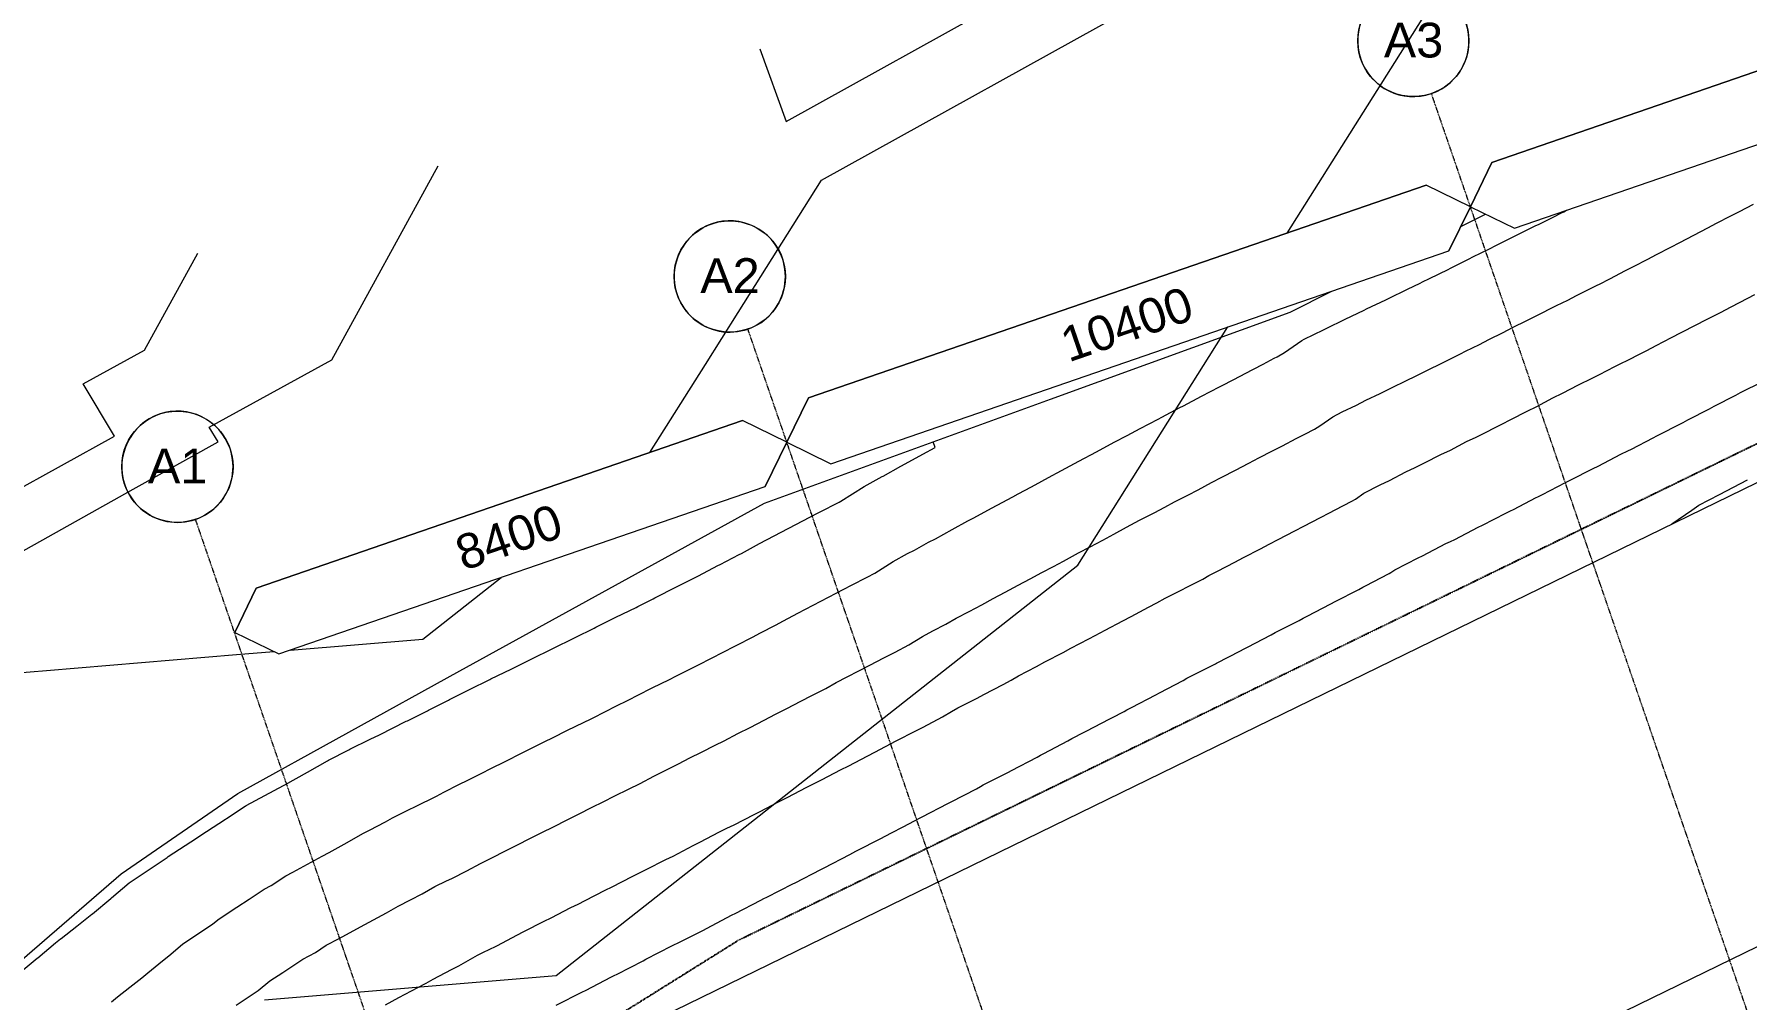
# Model space of a CAD drawing. Header units: millimetres. Extents: x -2612262 to -2065320, y 3717813 to 4283368.
# Drawn here: x -2466321 to -2441685, y 4005988 to 4019870 of the extents above; entities that cross this region are included whole.
import ezdxf

# ---------------------------------------------------------------- set-up
doc = ezdxf.new("R2010")
doc.units = ezdxf.units.MM
for name, pattern in [('Aligning Line', [3.2004, 1.6002, -1.6002]), ('BOUNDARY Tighter', [8, 4, -2, 0, -2]), ('Grid Line', [21, 12, -3, 3, -3])]:
    doc.linetypes.add(name, pattern=pattern)
for name, color, linetype, lineweight in [('A-ANNO-NOTE', 131, 'Continuous', 5), ('A-DETL', 90, 'Continuous', 18), ('A-DETL-GENF', 92, 'Continuous', 5), ('A-FLOR', 192, 'Continuous', 5), ('C-TOPO', 7, 'Continuous', 5), ('C-TOPO-MAJR', 7, 'Continuous', 20), ('C-TOPO-MINR', 7, 'Continuous', 5), ('G-ANNO-REFR', 1, 'Aligning Line', 5), ('S-GRID', 1, 'Continuous', 5), ('S-GRID-IDEN', 1, 'Continuous', 5)]:
    doc.layers.add(name, color=color, linetype=linetype, lineweight=lineweight)
doc.styles.add('Arial', font='arial.ttf', dxfattribs={"height": 500})
picture_1 = doc.add_image_def('image1.jpg', size_in_pixel=(6528, 5638))

# ---------------------------------------------------------------- blocks, each defined once
blk = doc.blocks.new('Dimension - Grids _2D_ - 1-200-1063977-GA - Part A')
at = {"layer": 'A-DETL-GENF'}
for p, q in [((-3523, 500), (-4023, 0)), ((-4023, 0), (-3523, 500)), ((3877, 500), (-3523, 500)), ((-3523, 500), (3877, 500)), ((4377, 0), (3877, 500)), ((4377, 0), (3877, 500)), ((-4023, 0), (-3523, -500)), ((3877, -500), (4377, 0)), ((4377, 0), (3877, -500)), ((-4023, 0), (-3523, -500)), ((-3523, -500), (3877, -500)), ((-3523, -500), (3877, -500))]:
    blk.add_line(p, q, dxfattribs=at)
blk = doc.blocks.new('Dimension - Grids _2D_ - 1-200-1063973-GA - Part A')
at = {"layer": 'A-DETL-GENF'}
for p, q in [((-4523, 500), (-5023, 0)), ((-5023, 0), (-4523, 500)), ((4877, 500), (-4523, 500)), ((-4523, 500), (4877, 500)), ((5377, 0), (4877, 500)), ((5377, 0), (4877, 500)), ((-5023, 0), (-4523, -500)), ((-5023, 0), (-4523, -500)), ((4877, -500), (5377, 0)), ((5377, 0), (4877, -500)), ((-4523, -500), (4877, -500)), ((-4523, -500), (4877, -500))]:
    blk.add_line(p, q, dxfattribs=at)
blk = doc.blocks.new('Grid - A1-203820-GA - Part A')
at = {"layer": 'S-GRID-IDEN'}
blk.add_circle((0, 0), 4, dxfattribs=at)
for start, end in [(360, 180), (180, 360)]:
    blk.add_arc((0, 0), 4, start, end, dxfattribs=at)

msp = doc.modelspace()

# ---------------------------------------------------------------- linework, layer by layer
at = {"layer": 'A-DETL', "linetype": 'BOUNDARY Tighter', "lineweight": 25}
for p, q in [((-2439332, 4015056.7), (-2456192.9, 4006839.9)), ((-2456192.9, 4006839.9), (-2471949.3, 3996995.6))]:
    msp.add_line(p, q, dxfattribs=at)
at = {"layer": 'A-FLOR'}
for p, q in [((-2459381.5, 4004729.8), (-2439132.9, 4014597.5)), ((-2436744.4, 4009086.9), (-2453777.6, 4000786.2))]:
    msp.add_line(p, q, dxfattribs=at)
at = {"layer": 'C-TOPO'}
for p, q in [((-2445799.2, 4017107.6), (-2445445.5, 4017285.3)), ((-2445799.2, 4017107.6), (-2445445.5, 4017285.3)), ((-2448252.3, 4015875.1), (-2447655.2, 4016175.1)), ((-2451700.6, 4014622.8), (-2448252.3, 4015875.1)), ((-2455815.3, 4013128.5), (-2451700.6, 4014622.8)), ((-2460196.6, 4010716), (-2455815.3, 4013128.5)), ((-2463393.6, 4008955.6), (-2460196.6, 4010716)), ((-2465070.8, 4007800.2), (-2463393.6, 4008955.6)), ((-2466874.5, 4006239.3), (-2465070.8, 4007800.2))]:
    msp.add_line(p, q, dxfattribs=at)
at = {"layer": 'C-TOPO-MAJR', "color": 8, "lineweight": 15}
for p, q in [((-2455504.3, 4018614.2), (-2446211.8, 4023771.5)), ((-2455884.9, 4019661.3), (-2455504.3, 4018614.2)), ((-2462041.6, 4015188.2), (-2460511.2, 4017979.7)), ((-2441791, 4017322.7), (-2441586.5, 4017429.2)), ((-2442242.9, 4017086.6), (-2442120.7, 4017151.5)), ((-2442120.7, 4017151.5), (-2441916.3, 4017257.9)), ((-2441916.3, 4017257.9), (-2441791, 4017322.7)), ((-2442778.8, 4016809.7), (-2442649.8, 4016874.7)), ((-2442649.8, 4016874.7), (-2442447.3, 4016980.1)), ((-2442447.3, 4016980.1), (-2442242.9, 4017086.6)), ((-2443313.4, 4016531.8), (-2443109.1, 4016638.2)), ((-2443109.1, 4016638.2), (-2442983, 4016703.3)), ((-2442983, 4016703.3), (-2442778.8, 4016809.7)), ((-2443644.2, 4016360), (-2443439.8, 4016466.4)), ((-2443439.8, 4016466.4), (-2443313.4, 4016531.8)), ((-2444133, 4016113.5), (-2443972.8, 4016192.9)), ((-2443972.8, 4016192.9), (-2443884.6, 4016236.6)), ((-2443884.6, 4016236.6), (-2443758, 4016302)), ((-2443758, 4016302), (-2443702.7, 4016329.5)), ((-2443702.7, 4016329.5), (-2443644.2, 4016360)), ((-2444713.9, 4015823.2), (-2444420.3, 4015968.5)), ((-2444420.3, 4015968.5), (-2444259.9, 4016048)), ((-2444259.9, 4016048), (-2444133, 4016113.5)), ((-2445188.2, 4015582.4), (-2445053.8, 4015651.9)), ((-2445053.8, 4015651.9), (-2444847.8, 4015753.9)), ((-2444847.8, 4015753.9), (-2444713.9, 4015823.2)), ((-2445731.2, 4015311.3), (-2445530.3, 4015410.8)), ((-2445530.3, 4015410.8), (-2445394.1, 4015480.5)), ((-2445394.1, 4015480.5), (-2445188.2, 4015582.4)), ((-2463805.6, 4014222.5), (-2462041.6, 4015188.2)), ((-2446278, 4015042.4), (-2446071.2, 4015141.4)), ((-2446071.2, 4015141.4), (-2445937.4, 4015205.5)), ((-2445937.4, 4015205.5), (-2445803.8, 4015275.4)), ((-2445803.8, 4015275.4), (-2445731.2, 4015311.3)), ((-2446619.8, 4014873.5), (-2446413.3, 4014972.4)), ((-2446413.3, 4014972.4), (-2446278, 4015042.4)), ((-2447163.3, 4014607.9), (-2446957.1, 4014706.7)), ((-2446957.1, 4014706.7), (-2446755.4, 4014803.3)), ((-2446755.4, 4014803.3), (-2446619.8, 4014873.5)), ((-2447641.4, 4014369.3), (-2447505.2, 4014439)), ((-2447505.2, 4014439), (-2447299.2, 4014537.6)), ((-2447299.2, 4014537.6), (-2447163.3, 4014607.9)), ((-2463676.9, 4014007.5), (-2463805.6, 4014222.5)), ((-2448043.8, 4014120.6), (-2447903.5, 4014194.1)), ((-2447903.5, 4014194.1), (-2447824.6, 4014239.7)), ((-2447824.6, 4014239.7), (-2447641.4, 4014369.3)), ((-2464896.9, 4013330.5), (-2463676.9, 4014007.5)), ((-2448506, 4013880.4), (-2448362.8, 4013954.4)), ((-2448362.8, 4013954.4), (-2448165, 4014057.5)), ((-2448165, 4014057.5), (-2448043.8, 4014120.6)), ((-2449041, 4013601.8), (-2448847.7, 4013702.7)), ((-2448847.7, 4013702.7), (-2448702.6, 4013777.7)), ((-2448702.6, 4013777.7), (-2448506, 4013880.4)), ((-2449575.3, 4013321.8), (-2449382.9, 4013424)), ((-2449382.9, 4013424), (-2449234.6, 4013500.6)), ((-2449234.6, 4013500.6), (-2449041, 4013601.8)), ((-2466633.9, 4012356), (-2464896.9, 4013330.5)), ((-2449917.3, 4013145), (-2449725.7, 4013244.1)), ((-2449725.7, 4013244.1), (-2449575.3, 4013321.8)), ((-2450419.3, 4012882.5), (-2450260.2, 4012962.6)), ((-2450260.2, 4012962.6), (-2450208.4, 4012990)), ((-2450208.4, 4012990), (-2450054.9, 4013069.4)), ((-2450054.9, 4013069.4), (-2449917.3, 4013145)), ((-2450949.2, 4012597.3), (-2450792.5, 4012680.6)), ((-2450792.5, 4012680.6), (-2450607.3, 4012780.8)), ((-2450607.3, 4012780.8), (-2450419.3, 4012882.5)), ((-2451296.8, 4012413.2), (-2451132.2, 4012498.3)), ((-2451132.2, 4012498.3), (-2450949.2, 4012597.3)), ((-2451827.5, 4012130.4), (-2451657.1, 4012218.4)), ((-2451657.1, 4012218.4), (-2451515.7, 4012294.9)), ((-2451515.7, 4012294.9), (-2451296.8, 4012413.2)), ((-2452353.5, 4011849.1), (-2452165.6, 4011950.4)), ((-2452165.6, 4011950.4), (-2451991.7, 4012040.3)), ((-2451991.7, 4012040.3), (-2451827.5, 4012130.4)), ((-2452691.4, 4011666.8), (-2452526, 4011757.7)), ((-2452526, 4011757.7), (-2452353.5, 4011849.1)), ((-2453207.1, 4011389.4), (-2453057.7, 4011472.2)), ((-2453057.7, 4011472.2), (-2452870.2, 4011569.5)), ((-2452870.2, 4011569.5), (-2452691.4, 4011666.8)), ((-2453740.7, 4011089), (-2453545, 4011213.1)), ((-2453545, 4011213.1), (-2453396.4, 4011294.4)), ((-2453396.4, 4011294.4), (-2453207.1, 4011389.4)), ((-2454100.8, 4010903.1), (-2453937.3, 4010987.4)), ((-2453937.3, 4010987.4), (-2453740.7, 4011089)), ((-2454783.2, 4010548.9), (-2454299.7, 4010800.4)), ((-2454299.7, 4010800.4), (-2454100.8, 4010903.1)), ((-2455134.7, 4010361.8), (-2454934.1, 4010465.4)), ((-2454934.1, 4010465.4), (-2454783.2, 4010548.9)), ((-2455493.2, 4010176.6), (-2455292.7, 4010280.1)), ((-2455292.7, 4010280.1), (-2455134.7, 4010361.8)), ((-2456019.9, 4009904.6), (-2455821, 4010007.3)), ((-2455821, 4010007.3), (-2455656.1, 4010092.5)), ((-2455656.1, 4010092.5), (-2455493.2, 4010176.6)), ((-2456397.7, 4009711.8), (-2456199.5, 4009814.2)), ((-2456199.5, 4009814.2), (-2456019.9, 4009904.6)), ((-2457055.2, 4009381.7), (-2456888.3, 4009466.6)), ((-2456888.3, 4009466.6), (-2456721.9, 4009546)), ((-2456721.9, 4009546), (-2456523.6, 4009648.4)), ((-2456523.6, 4009648.4), (-2456397.7, 4009711.8)), ((-2457408.7, 4009203.1), (-2457252.2, 4009279.9)), ((-2457252.2, 4009279.9), (-2457055.2, 4009381.7)), ((-2457968.8, 4008917.9), (-2457772.2, 4009016.3)), ((-2457772.2, 4009016.3), (-2457605.5, 4009098.3)), ((-2457605.5, 4009098.3), (-2457408.7, 4009203.1)), ((-2458490.4, 4008656.8), (-2458294.6, 4008757.9)), ((-2458294.6, 4008757.9), (-2458135.7, 4008835.8)), ((-2458135.7, 4008835.8), (-2457968.8, 4008917.9)), ((-2458852.8, 4008473.8), (-2458656.8, 4008575.1)), ((-2458656.8, 4008575.1), (-2458490.4, 4008656.8)), ((-2459377.9, 4008209.5), (-2459182.1, 4008310.6)), ((-2459182.1, 4008310.6), (-2459018.1, 4008392.7)), ((-2459018.1, 4008392.7), (-2458852.8, 4008473.8)), ((-2459903.1, 4007945.2), (-2459739.7, 4008027)), ((-2459739.7, 4008027), (-2459539.9, 4008128.4)), ((-2459539.9, 4008128.4), (-2459377.9, 4008209.5)), ((-2460315.3, 4007733), (-2460095.9, 4007843.7)), ((-2460095.9, 4007843.7), (-2459903.1, 4007945.2)), ((-2460907.1, 4007424.8), (-2460741.9, 4007510.8)), ((-2460741.9, 4007510.8), (-2460556.5, 4007615.8)), ((-2460556.5, 4007615.8), (-2460390, 4007698.1)), ((-2460390, 4007698.1), (-2460315.3, 4007733)), ((-2461252.2, 4007239.9), (-2461088.1, 4007331.6)), ((-2461088.1, 4007331.6), (-2460907.1, 4007424.8)), ((-2461935.8, 4006869.4), (-2461628.1, 4007036.1)), ((-2461628.1, 4007036.1), (-2461440.3, 4007135)), ((-2461440.3, 4007135), (-2461252.2, 4007239.9)), ((-2462274.3, 4006668.6), (-2462119.5, 4006770.8)), ((-2462119.5, 4006770.8), (-2461935.8, 4006869.4)), ((-2462613.2, 4006467.1), (-2462456.8, 4006570.7)), ((-2462456.8, 4006570.7), (-2462274.3, 4006668.6)), ((-2462932, 4006259.3), (-2462744.1, 4006381.3)), ((-2462744.1, 4006381.3), (-2462613.2, 4006467.1)), ((-2463417.8, 4005910), (-2463100.9, 4006123.1)), ((-2463100.9, 4006123.1), (-2462932, 4006259.3))]:
    msp.add_line(p, q, dxfattribs=at)
at = {"layer": 'C-TOPO-MINR', "color": 253}
for p, q in [((-2454994.5, 4017769.7), (-2445800.8, 4022872.2)), ((-2448295.6, 4017012.2), (-2445493.3, 4021452.6)), ((-2456196, 4015867.7), (-2454994.5, 4017769.7)), ((-2444931.3, 4017012.8), (-2444717.3, 4017118.8)), ((-2444717.3, 4017118.8), (-2444683.1, 4017136.5)), ((-2444683.1, 4017136.5), (-2444469.4, 4017242.3)), ((-2444469.4, 4017242.3), (-2444351.7, 4017300.5)), ((-2444351.7, 4017300.5), (-2444317.6, 4017318.2)), ((-2444317.6, 4017318.2), (-2444277, 4017338.4)), ((-2445323.1, 4016818.7), (-2444931.3, 4017012.8)), ((-2464733.1, 4015327.5), (-2463968, 4016723.3)), ((-2445945.9, 4016508.7), (-2445670.7, 4016645)), ((-2445670.7, 4016645), (-2445634.4, 4016663.8)), ((-2445634.4, 4016663.8), (-2445359.3, 4016800)), ((-2445359.3, 4016800), (-2445323.1, 4016818.7)), ((-2446251.5, 4016356.8), (-2445982.7, 4016489.9)), ((-2445982.7, 4016489.9), (-2445945.9, 4016508.7)), ((-2446840.7, 4016071.4), (-2446563.9, 4016204)), ((-2446563.9, 4016204), (-2446384.7, 4016289.8)), ((-2446384.7, 4016289.8), (-2446348.6, 4016308.7)), ((-2446348.6, 4016308.7), (-2446251.5, 4016356.8)), ((-2441780, 4016018.1), (-2441568.4, 4016130.4)), ((-2447461, 4015771.5), (-2447190.5, 4015901)), ((-2447190.5, 4015901), (-2447153.9, 4015920)), ((-2447153.9, 4015920), (-2446877.2, 4016052.5)), ((-2446877.2, 4016052.5), (-2446840.7, 4016071.4)), ((-2442276, 4015763.6), (-2442052.7, 4015876.1)), ((-2442052.7, 4015876.1), (-2441917, 4015946.8)), ((-2441917, 4015946.8), (-2441780, 4016018.1)), ((-2456665.6, 4015121.7), (-2456196, 4015867.7)), ((-2447774.2, 4015620), (-2447737.6, 4015639)), ((-2447737.6, 4015639), (-2447461, 4015771.5)), ((-2442630.8, 4015579.7), (-2442412.7, 4015692.4)), ((-2442412.7, 4015692.4), (-2442276, 4015763.6)), ((-2448333.6, 4015294.7), (-2448087.5, 4015468.7)), ((-2448087.5, 4015468.7), (-2448050.7, 4015487.5)), ((-2448050.7, 4015487.5), (-2447774.2, 4015620)), ((-2443122.4, 4015324.5), (-2442986, 4015395.6)), ((-2442986, 4015395.6), (-2442767.3, 4015508.6)), ((-2442767.3, 4015508.6), (-2442630.8, 4015579.7)), ((-2465615.1, 4014844.6), (-2464733.1, 4015327.5)), ((-2448644.3, 4015126.6), (-2448481.5, 4015211.4)), ((-2448481.5, 4015211.4), (-2448439.5, 4015233.3)), ((-2448439.5, 4015233.3), (-2448333.6, 4015294.7)), ((-2443583, 4015090.6), (-2443476.2, 4015143.5)), ((-2443476.2, 4015143.5), (-2443417.4, 4015172.6)), ((-2443417.4, 4015172.6), (-2443198.4, 4015285.8)), ((-2443198.4, 4015285.8), (-2443161.5, 4015304.2)), ((-2443161.5, 4015304.2), (-2443122.4, 4015324.5)), ((-2457465.2, 4013854.8), (-2456665.6, 4015121.7)), ((-2449220.4, 4014826.3), (-2448955.8, 4014964.5)), ((-2448955.8, 4014964.5), (-2448910.4, 4014987.9)), ((-2448910.4, 4014987.9), (-2448644.3, 4015126.6)), ((-2444104.6, 4014827.6), (-2443909.3, 4014924.3)), ((-2443909.3, 4014924.3), (-2443802.6, 4014977.2)), ((-2443802.6, 4014977.2), (-2443583, 4015090.6)), ((-2465164.6, 4014092.2), (-2465615.1, 4014844.6)), ((-2449789, 4014529.5), (-2449528.3, 4014665.7)), ((-2449528.3, 4014665.7), (-2449268, 4014801.6)), ((-2449268, 4014801.6), (-2449220.4, 4014826.3)), ((-2444705.7, 4014519.9), (-2444473.2, 4014640)), ((-2444473.2, 4014640), (-2444336.4, 4014707.8)), ((-2444336.4, 4014707.8), (-2444104.6, 4014827.6)), ((-2442152.5, 4014521.3), (-2441842.3, 4014681.6)), ((-2441842.3, 4014681.6), (-2441773.1, 4014717.6)), ((-2441773.1, 4014717.6), (-2441455.7, 4014877.5)), ((-2450100.1, 4014365.1), (-2449840.7, 4014502.8)), ((-2449840.7, 4014502.8), (-2449789, 4014529.5)), ((-2445077.8, 4014331.7), (-2444842.2, 4014452.2)), ((-2444842.2, 4014452.2), (-2444705.7, 4014519.9)), ((-2442532.2, 4014324.7), (-2442221.3, 4014485.4)), ((-2442221.3, 4014485.4), (-2442152.5, 4014521.3)), ((-2450598.4, 4014101.4), (-2450412.7, 4014203.5)), ((-2450412.7, 4014203.5), (-2450154.2, 4014337.1)), ((-2450154.2, 4014337.1), (-2450100.1, 4014365.1)), ((-2445490.1, 4014121.2), (-2445258.9, 4014242)), ((-2445258.9, 4014242), (-2445210.9, 4014265.8)), ((-2445210.9, 4014265.8), (-2445077.8, 4014331.7)), ((-2442950.3, 4014108.7), (-2442638.8, 4014269.7)), ((-2442638.8, 4014269.7), (-2442620.3, 4014278.9)), ((-2442620.3, 4014278.9), (-2442600.7, 4014289.1)), ((-2442600.7, 4014289.1), (-2442532.2, 4014324.7)), ((-2466689.7, 4013246), (-2465164.6, 4014092.2)), ((-2453538.8, 4013830.2), (-2453358.9, 4013929.1)), ((-2453358.9, 4013929.1), (-2453388.3, 4014009.9)), ((-2451041.4, 4013866.2), (-2450787.2, 4014003.7)), ((-2450787.2, 4014003.7), (-2450726.3, 4014034.3)), ((-2450726.3, 4014034.3), (-2450656.3, 4014071.4)), ((-2450656.3, 4014071.4), (-2450598.4, 4014101.4)), ((-2445949.3, 4013892.3), (-2445715.2, 4014013.4)), ((-2445715.2, 4014013.4), (-2445578.6, 4014078.8)), ((-2445578.6, 4014078.8), (-2445490.1, 4014121.2)), ((-2443398.2, 4013880.1), (-2443345.2, 4013906.4)), ((-2443345.2, 4013906.4), (-2443033, 4014067.7)), ((-2443033, 4014067.7), (-2442979.6, 4014094.2)), ((-2442979.6, 4014094.2), (-2442950.3, 4014108.7)), ((-2454110.7, 4013516.8), (-2453853.9, 4013659)), ((-2453853.9, 4013659), (-2453845.5, 4013663.4)), ((-2453845.5, 4013663.4), (-2453538.8, 4013830.2)), ((-2451604.8, 4013562), (-2451357.4, 4013695.9)), ((-2451357.4, 4013695.9), (-2451291.5, 4013730.9)), ((-2451291.5, 4013730.9), (-2451041.4, 4013866.2)), ((-2446453.2, 4013642), (-2446320.3, 4013705.6)), ((-2446320.3, 4013705.6), (-2446085.6, 4013827)), ((-2446085.6, 4013827), (-2445949.3, 4013892.3)), ((-2443892.6, 4013628.1), (-2443824.9, 4013661.7)), ((-2443824.9, 4013661.7), (-2443495.3, 4013832)), ((-2443495.3, 4013832), (-2443398.2, 4013880.1)), ((-2454380, 4013369.9), (-2454124.4, 4013509.9)), ((-2454124.4, 4013509.9), (-2454110.7, 4013516.8)), ((-2451973.2, 4013364.6), (-2451676.8, 4013524.8)), ((-2451676.8, 4013524.8), (-2451604.8, 4013562)), ((-2446959.6, 4013390.4), (-2446824.1, 4013455.3)), ((-2446824.1, 4013455.3), (-2446589.1, 4013576.9)), ((-2446589.1, 4013576.9), (-2446453.2, 4013642)), ((-2444625.4, 4013252.6), (-2444290.4, 4013424)), ((-2444290.4, 4013424), (-2444223.2, 4013457.3)), ((-2444223.2, 4013457.3), (-2443892.6, 4013628.1)), ((-2442078.5, 4013253.9), (-2441675.3, 4013462.3)), ((-2454716.6, 4013156.5), (-2454380, 4013369.9)), ((-2452466.7, 4013097.9), (-2452244.1, 4013220)), ((-2452244.1, 4013220), (-2452164.6, 4013261.1)), ((-2452164.6, 4013261.1), (-2451973.2, 4013364.6)), ((-2447367.4, 4013154.8), (-2447315.6, 4013184.8)), ((-2447315.6, 4013184.8), (-2447195.4, 4013269.9)), ((-2447195.4, 4013269.9), (-2446959.6, 4013390.4)), ((-2445042.8, 4013036.9), (-2444714.1, 4013208.7)), ((-2444714.1, 4013208.7), (-2444690.6, 4013220.3)), ((-2444690.6, 4013220.3), (-2444625.4, 4013252.6)), ((-2442376.2, 4013100), (-2442079.2, 4013253.5)), ((-2442078.9, 4013253.6), (-2442078.5, 4013253.9)), ((-2455887.7, 4012548.6), (-2455053.6, 4012982.6)), ((-2455053.6, 4012982.6), (-2455024.4, 4012997.7)), ((-2455024.4, 4012997.7), (-2454742.7, 4013143)), ((-2454742.7, 4013143), (-2454716.6, 4013156.5)), ((-2452890.6, 4012871.9), (-2452805.3, 4012917.1)), ((-2452805.3, 4012917.1), (-2452550.5, 4013054.6)), ((-2452550.5, 4013054.6), (-2452466.7, 4013097.9)), ((-2448056.2, 4012796.4), (-2447815.3, 4012920.9)), ((-2447815.3, 4012920.9), (-2447685.6, 4012988.5)), ((-2447685.6, 4012988.5), (-2447606.2, 4013029.9)), ((-2447606.2, 4013029.9), (-2447367.4, 4013154.8)), ((-2445485.4, 4012812.2), (-2445152.5, 4012984.3)), ((-2445152.5, 4012984.3), (-2445085.9, 4013016.2)), ((-2445085.9, 4013016.2), (-2445042.8, 4013036.9)), ((-2442760.8, 4012829.5), (-2442476.9, 4013029.2)), ((-2442476.9, 4013029.2), (-2442475.9, 4013029.6)), ((-2442475.9, 4013029.6), (-2442376.2, 4013100)), ((-2453357.9, 4012616.4), (-2453115.1, 4012748.5)), ((-2453115.1, 4012748.5), (-2452890.6, 4012871.9)), ((-2448427.5, 4012603.7), (-2448184.9, 4012729.2)), ((-2448184.9, 4012729.2), (-2448056.2, 4012796.4)), ((-2445885.3, 4012607.9), (-2445551.4, 4012780.6)), ((-2445551.4, 4012780.6), (-2445485.4, 4012812.2)), ((-2456148, 4012404.6), (-2455887.7, 4012548.6)), ((-2453760.4, 4012402.2), (-2453658.9, 4012453.1)), ((-2453658.9, 4012453.1), (-2453455.8, 4012565.6)), ((-2453455.8, 4012565.6), (-2453357.9, 4012616.4)), ((-2448925.1, 4012345.1), (-2448680.1, 4012471.8)), ((-2448680.1, 4012471.8), (-2448553.7, 4012537.8)), ((-2448553.7, 4012537.8), (-2448427.5, 4012603.7)), ((-2446349.1, 4012372.9), (-2446014.8, 4012545.9)), ((-2446014.8, 4012545.9), (-2445949.3, 4012577.2)), ((-2445949.3, 4012577.2), (-2445885.3, 4012607.9)), ((-2456767.1, 4012084.8), (-2456485.2, 4012230.4)), ((-2456485.2, 4012230.4), (-2456453.7, 4012246.6)), ((-2456453.7, 4012246.6), (-2456180.5, 4012387.8)), ((-2456180.5, 4012387.8), (-2456148, 4012404.6)), ((-2454228.6, 4012122.7), (-2453962.5, 4012291.5)), ((-2453962.5, 4012291.5), (-2453760.4, 4012402.2)), ((-2449297.2, 4012151), (-2449050.5, 4012278.6)), ((-2449050.5, 4012278.6), (-2448925.1, 4012345.1)), ((-2446749.3, 4012170.4), (-2446414, 4012341.8)), ((-2446414, 4012341.8), (-2446349.1, 4012372.9)), ((-2460730.4, 4011173.9), (-2459604.4, 4012059.5)), ((-2459604.4, 4012059.5), (-2459601.8, 4012061.5)), ((-2457080.9, 4011922.7), (-2457052.5, 4011937.4)), ((-2457052.5, 4011937.4), (-2456767.1, 4012084.8)), ((-2454676.6, 4011891.5), (-2454562.6, 4011950.4)), ((-2454562.6, 4011950.4), (-2454340, 4012065.2)), ((-2454340, 4012065.2), (-2454228.6, 4012122.7)), ((-2449760.4, 4011908.6), (-2449511.5, 4012037.3)), ((-2449511.5, 4012037.3), (-2449421.9, 4012086.5)), ((-2449421.9, 4012086.5), (-2449297.2, 4012151)), ((-2447206.2, 4011919.5), (-2447168.6, 4011939.1)), ((-2447168.6, 4011939.1), (-2446831.3, 4012115.5)), ((-2446831.3, 4012115.5), (-2446806.7, 4012129.8)), ((-2446806.7, 4012129.8), (-2446749.3, 4012170.4)), ((-2457637.3, 4011642.1), (-2457418.6, 4011752.2)), ((-2457418.6, 4011752.2), (-2457392.1, 4011765.9)), ((-2457392.1, 4011765.9), (-2457080.9, 4011922.7)), ((-2455335.4, 4011548.7), (-2454676.6, 4011891.5)), ((-2450293.4, 4011630.4), (-2450173.3, 4011695.4)), ((-2450173.3, 4011695.4), (-2450051.4, 4011761.3)), ((-2450051.4, 4011761.3), (-2449794, 4011890.8)), ((-2449794, 4011890.8), (-2449760.4, 4011908.6)), ((-2447667.1, 4011680.7), (-2447606.4, 4011712.3)), ((-2447606.4, 4011712.3), (-2447267.7, 4011887.5)), ((-2447267.7, 4011887.5), (-2447206.2, 4011919.5)), ((-2458242.3, 4011343.2), (-2457952.3, 4011490.8)), ((-2457952.3, 4011490.8), (-2457663.1, 4011628.8)), ((-2457663.1, 4011628.8), (-2457637.3, 4011642.1)), ((-2455541, 4011435), (-2455335.4, 4011548.7)), ((-2450659.5, 4011434.7), (-2450541.1, 4011498.7)), ((-2450541.1, 4011498.7), (-2450293.4, 4011630.4)), ((-2448467.2, 4011266.3), (-2448125.7, 4011442.9)), ((-2448125.7, 4011442.9), (-2448066.4, 4011473.9)), ((-2448066.4, 4011473.9), (-2448007.2, 4011504.8)), ((-2448007.2, 4011504.8), (-2447667.1, 4011680.7)), ((-2458560.1, 4011185.7), (-2458538, 4011197.4)), ((-2458538, 4011197.4), (-2458265.6, 4011331.2)), ((-2458265.6, 4011331.2), (-2458242.3, 4011343.2)), ((-2456211.6, 4011088.6), (-2455989.2, 4011203.5)), ((-2455989.2, 4011203.5), (-2455873.2, 4011263.4)), ((-2455873.2, 4011263.4), (-2455657.6, 4011374.8)), ((-2455657.6, 4011374.8), (-2455541, 4011435)), ((-2451149.6, 4011175.8), (-2451058.3, 4011225.2)), ((-2451058.3, 4011225.2), (-2450916.9, 4011301.6)), ((-2450916.9, 4011301.6), (-2450659.5, 4011434.7)), ((-2448868.7, 4011058), (-2448525.7, 4011235.3)), ((-2448525.7, 4011235.3), (-2448467.2, 4011266.3)), ((-2466144.5, 4010722), (-2463410.4, 4010950.9)), ((-2463410.4, 4010950.9), (-2462874.7, 4010995.5)), ((-2462641.1, 4011015), (-2460730.4, 4011173.9)), ((-2459162.9, 4010888.9), (-2458871.4, 4011032.3)), ((-2458871.4, 4011032.3), (-2458850.6, 4011042.7)), ((-2458850.6, 4011042.7), (-2458560.1, 4011185.7)), ((-2456550.4, 4010913.7), (-2456436.8, 4010972.4)), ((-2456436.8, 4010972.4), (-2456211.6, 4011088.6)), ((-2451780.8, 4010846.3), (-2451516.8, 4010982.7)), ((-2451516.8, 4010982.7), (-2451410.9, 4011040.8)), ((-2451410.9, 4011040.8), (-2451149.6, 4011175.8)), ((-2449312.4, 4010827.2), (-2448968, 4011005.3)), ((-2448968, 4011005.3), (-2448926.5, 4011028.1)), ((-2448926.5, 4011028.1), (-2448868.7, 4011058)), ((-2468129.4, 4010556.9), (-2466144.5, 4010722)), ((-2459750.5, 4010600.1), (-2459459.5, 4010743)), ((-2459459.5, 4010743), (-2459440.4, 4010752.9)), ((-2459440.4, 4010752.9), (-2459162.9, 4010888.9)), ((-2457080.5, 4010645.2), (-2456908.2, 4010732)), ((-2456908.2, 4010732), (-2456795.8, 4010790)), ((-2456795.8, 4010790), (-2456550.4, 4010913.7)), ((-2452161.4, 4010643.5), (-2451901.7, 4010781)), ((-2451901.7, 4010781), (-2451780.8, 4010846.3)), ((-2449683.5, 4010640.1), (-2449327.9, 4010819)), ((-2449327.9, 4010819), (-2449312.4, 4010827.2)), ((-2460058.6, 4010448.5), (-2459769.1, 4010590.5)), ((-2459769.1, 4010590.5), (-2459750.5, 4010600.1)), ((-2457648.8, 4010362.4), (-2457420.3, 4010478.7)), ((-2457420.3, 4010478.7), (-2457192.5, 4010587.4)), ((-2457192.5, 4010587.4), (-2457080.5, 4010645.2)), ((-2452659.5, 4010378.7), (-2452382.5, 4010522.6)), ((-2452382.5, 4010522.6), (-2452267.6, 4010585.1)), ((-2452267.6, 4010585.1), (-2452161.4, 4010643.5)), ((-2450132.9, 4010400.2), (-2449794.3, 4010580.2)), ((-2449794.3, 4010580.2), (-2449739.3, 4010609.9)), ((-2449739.3, 4010609.9), (-2449683.5, 4010640.1)), ((-2460647.9, 4010153.2), (-2460363.7, 4010295.5)), ((-2460363.7, 4010295.5), (-2460345.9, 4010304.7)), ((-2460345.9, 4010304.7), (-2460058.6, 4010448.5)), ((-2457973.3, 4010200.3), (-2457758.9, 4010305.5)), ((-2457758.9, 4010305.5), (-2457648.8, 4010362.4)), ((-2453032.4, 4010186.7), (-2452755.4, 4010325.6)), ((-2452755.4, 4010325.6), (-2452659.5, 4010378.7)), ((-2450536.9, 4010190.1), (-2450186.8, 4010371)), ((-2450186.8, 4010371), (-2450132.9, 4010400.2)), ((-2461356, 4009796.6), (-2460969.8, 4009991.5)), ((-2460969.8, 4009991.5), (-2460952.8, 4010000.4)), ((-2460952.8, 4010000.4), (-2460665.7, 4010144.1)), ((-2460665.7, 4010144.1), (-2460647.9, 4010153.2)), ((-2458649.3, 4009862.4), (-2458420.1, 4009975.1)), ((-2458420.1, 4009975.1), (-2458311.4, 4010029.5)), ((-2458311.4, 4010029.5), (-2458082.8, 4010142)), ((-2458082.8, 4010142), (-2457973.3, 4010200.3)), ((-2453534.6, 4009909.7), (-2453252.7, 4010055.2)), ((-2453252.7, 4010055.2), (-2453127.5, 4010134.6)), ((-2453127.5, 4010134.6), (-2453032.4, 4010186.7)), ((-2450994.4, 4009951.2), (-2450642.2, 4010133.2)), ((-2450642.2, 4010133.2), (-2450600.9, 4010155.5)), ((-2450600.9, 4010155.5), (-2450536.9, 4010190.1)), ((-2461780.5, 4009590.4), (-2461487.5, 4009735.2)), ((-2461487.5, 4009735.2), (-2461356, 4009796.6)), ((-2458974.9, 4009699.9), (-2458867.5, 4009755.4)), ((-2458867.5, 4009755.4), (-2458649.3, 4009862.4)), ((-2453922.8, 4009709.3), (-2453639, 4009855.8)), ((-2453639, 4009855.8), (-2453534.6, 4009909.7)), ((-2451796.8, 4009529.2), (-2451449.9, 4009713)), ((-2451449.9, 4009713), (-2451396, 4009742.1)), ((-2451396, 4009742.1), (-2451041.9, 4009925.1)), ((-2451041.9, 4009925.1), (-2450994.4, 4009951.2)), ((-2462086.1, 4009430.6), (-2461796.2, 4009581.4)), ((-2461796.2, 4009581.4), (-2461780.5, 4009590.4)), ((-2459538.3, 4009420.6), (-2459311, 4009532.2)), ((-2459311, 4009532.2), (-2459203.7, 4009587.6)), ((-2459203.7, 4009587.6), (-2458974.9, 4009699.9)), ((-2454611.7, 4009348.8), (-2454327.1, 4009495.8)), ((-2454327.1, 4009495.8), (-2454230.9, 4009549)), ((-2454230.9, 4009549), (-2453922.8, 4009709.3)), ((-2452261.4, 4009285.3), (-2451894.9, 4009475.6)), ((-2451894.9, 4009475.6), (-2451843.9, 4009503.3)), ((-2451843.9, 4009503.3), (-2451796.8, 4009529.2)), ((-2462717.7, 4009078.8), (-2462388.6, 4009262.3)), ((-2462388.6, 4009262.3), (-2462101.4, 4009422.8)), ((-2462101.4, 4009422.8), (-2462086.1, 4009430.6)), ((-2460093.9, 4009140.8), (-2459870.8, 4009252.5)), ((-2459870.8, 4009252.5), (-2459764, 4009307.6)), ((-2459764, 4009307.6), (-2459538.3, 4009420.6)), ((-2454997.2, 4009149.7), (-2454712.3, 4009296.8)), ((-2454712.3, 4009296.8), (-2454611.7, 4009348.8)), ((-2452668.4, 4009079), (-2452303.6, 4009261.9)), ((-2452303.6, 4009261.9), (-2452261.4, 4009285.3)), ((-2463270.5, 4008779.4), (-2462733.8, 4009070.3)), ((-2462733.8, 4009070.3), (-2462717.7, 4009078.8)), ((-2460428, 4008972.8), (-2460202.7, 4009085.6)), ((-2460202.7, 4009085.6), (-2460093.9, 4009140.8)), ((-2455489.4, 4008895.6), (-2455205.3, 4009042.3)), ((-2455205.3, 4009042.3), (-2455100.6, 4009096.3)), ((-2455100.6, 4009096.3), (-2454997.2, 4009149.7)), ((-2453131.9, 4008831.9), (-2452764.7, 4009021.5)), ((-2452764.7, 4009021.5), (-2452710, 4009056.2)), ((-2452710, 4009056.2), (-2452668.4, 4009079)), ((-2463555.2, 4008593.4), (-2463286, 4008771.1)), ((-2463286, 4008771.1), (-2463270.5, 4008779.4)), ((-2460938.8, 4008716.7), (-2460835.6, 4008764.8)), ((-2460835.6, 4008764.8), (-2460532.8, 4008917.6)), ((-2460532.8, 4008917.6), (-2460428, 4008972.8)), ((-2455887.2, 4008691.6), (-2455603.1, 4008838.3)), ((-2455603.1, 4008838.3), (-2455489.4, 4008895.6)), ((-2453545.8, 4008618.2), (-2453177.3, 4008808.5)), ((-2453177.3, 4008808.5), (-2453131.9, 4008831.9)), ((-2463841.5, 4008405.7), (-2463570.1, 4008585.4)), ((-2463570.1, 4008585.4), (-2463555.2, 4008593.4)), ((-2461496.6, 4008427.7), (-2461269, 4008546.1)), ((-2461269, 4008546.1), (-2461168.5, 4008603.1)), ((-2461168.5, 4008603.1), (-2460938.8, 4008716.7)), ((-2456356.3, 4008454.5), (-2456251.4, 4008504.6)), ((-2456251.4, 4008504.6), (-2455966.8, 4008651.5)), ((-2455966.8, 4008651.5), (-2455887.2, 4008691.6)), ((-2454088.8, 4008335.8), (-2453720.2, 4008526.1)), ((-2453720.2, 4008526.1), (-2453678.7, 4008549.1)), ((-2453678.7, 4008549.1), (-2453545.8, 4008618.2)), ((-2464394.2, 4008045.4), (-2464068.4, 4008257)), ((-2464068.4, 4008257), (-2463841.5, 4008405.7)), ((-2462079, 4008106.9), (-2461820.4, 4008251.1)), ((-2461820.4, 4008251.1), (-2461594.7, 4008377.2)), ((-2461594.7, 4008377.2), (-2461496.6, 4008427.7)), ((-2456844, 4008206), (-2456745.5, 4008254.3)), ((-2456745.5, 4008254.3), (-2456461.6, 4008400.9)), ((-2456461.6, 4008400.9), (-2456356.3, 4008454.5)), ((-2454501.2, 4008122.9), (-2454131.8, 4008313.6)), ((-2454131.8, 4008313.6), (-2454088.8, 4008335.8)), ((-2464954.3, 4007667.1), (-2464406.6, 4008035.5)), ((-2464406.6, 4008035.5), (-2464394.2, 4008045.4)), ((-2462603.2, 4007824.4), (-2462181, 4008053.2)), ((-2462181, 4008053.2), (-2462079, 4008106.9)), ((-2457517.4, 4007860.7), (-2457232.9, 4008003.2)), ((-2457232.9, 4008003.2), (-2457128.3, 4008054.7)), ((-2457128.3, 4008054.7), (-2456844, 4008206)), ((-2454958.9, 4007886.6), (-2454589.6, 4008077.2)), ((-2454589.6, 4008077.2), (-2454545.1, 4008100.2)), ((-2454545.1, 4008100.2), (-2454501.2, 4008122.9)), ((-2462914.7, 4007631), (-2462702.8, 4007771)), ((-2462702.8, 4007771), (-2462603.2, 4007824.4)), ((-2458005.9, 4007613.6), (-2457721.7, 4007760.4)), ((-2457721.7, 4007760.4), (-2457622.1, 4007809.3)), ((-2457622.1, 4007809.3), (-2457517.4, 4007860.7)), ((-2455376.7, 4007671.4), (-2455006.8, 4007862.4)), ((-2455006.8, 4007862.4), (-2454958.9, 4007886.6)), ((-2465207.7, 4007455.5), (-2464954.3, 4007667.1)), ((-2463227.3, 4007436.4), (-2463013.5, 4007578)), ((-2463013.5, 4007578), (-2462914.7, 4007631)), ((-2458394.7, 4007415.4), (-2458110, 4007562.5)), ((-2458110, 4007562.5), (-2458005.9, 4007613.6)), ((-2455780.8, 4007463.2), (-2455410, 4007654.6)), ((-2455410, 4007654.6), (-2455376.7, 4007671.4)), ((-2465483.7, 4007225.7), (-2465219.2, 4007446.2)), ((-2465219.2, 4007446.2), (-2465207.7, 4007455.5)), ((-2463663.1, 4007152.4), (-2463406.3, 4007319.1)), ((-2463406.3, 4007319.1), (-2463227.3, 4007436.4)), ((-2458885, 4007166.4), (-2458600.2, 4007313.6)), ((-2458600.2, 4007313.6), (-2458497.8, 4007364.8)), ((-2458497.8, 4007364.8), (-2458394.7, 4007415.4)), ((-2456238.8, 4007228.7), (-2455868, 4007420.2)), ((-2455868, 4007420.2), (-2455824.3, 4007442.4)), ((-2455824.3, 4007442.4), (-2455780.8, 4007463.2)), ((-2465934.6, 4006870.3), (-2465710.5, 4007046.7)), ((-2465710.5, 4007046.7), (-2465494.7, 4007216.8)), ((-2465494.7, 4007216.8), (-2465483.7, 4007225.7)), ((-2464186, 4006788.6), (-2463753.8, 4007079.3)), ((-2463753.8, 4007079.3), (-2463663.1, 4007152.4)), ((-2459276.6, 4006968.5), (-2458985.9, 4007116)), ((-2458985.9, 4007116), (-2458885, 4007166.4)), ((-2456693.7, 4006990), (-2456651, 4007011)), ((-2456651, 4007011), (-2456279.4, 4007208.8)), ((-2456279.4, 4007208.8), (-2456238.8, 4007228.7)), ((-2466271.3, 4006593), (-2466015.6, 4006806.6)), ((-2466015.6, 4006806.6), (-2465943.8, 4006862.9)), ((-2465943.8, 4006862.9), (-2465934.6, 4006870.3)), ((-2464386, 4006621.6), (-2464186, 4006788.6)), ((-2459794.9, 4006701.2), (-2459658.9, 4006769.9)), ((-2459658.9, 4006769.9), (-2459378.2, 4006917.7)), ((-2459378.2, 4006917.7), (-2459276.6, 4006968.5)), ((-2457521.3, 4006570.5), (-2457148.8, 4006762.9)), ((-2457148.8, 4006762.9), (-2457108.4, 4006782.7)), ((-2457108.4, 4006782.7), (-2457066.1, 4006803.5)), ((-2457066.1, 4006803.5), (-2456693.7, 4006990)), ((-2466535.7, 4006372.3), (-2466279.8, 4006586.1)), ((-2466279.8, 4006586.1), (-2466271.3, 4006593)), ((-2464685, 4006374.8), (-2464476, 4006549.1)), ((-2464476, 4006549.1), (-2464386, 4006621.6)), ((-2460214.7, 4006475.4), (-2459944.5, 4006628.6)), ((-2459944.5, 4006628.6), (-2459841.3, 4006679.6)), ((-2459841.3, 4006679.6), (-2459794.9, 4006701.2)), ((-2457936.6, 4006357.1), (-2457563.1, 4006550)), ((-2457563.1, 4006550), (-2457521.3, 4006570.5)), ((-2464944.9, 4006168.4), (-2464774.2, 4006302.9)), ((-2464774.2, 4006302.9), (-2464685, 4006374.8)), ((-2460684, 4006228.6), (-2460581.4, 4006286)), ((-2460581.4, 4006286), (-2460317.6, 4006421.9)), ((-2460317.6, 4006421.9), (-2460214.7, 4006475.4)), ((-2458392.1, 4006123.4), (-2458018.3, 4006316.6)), ((-2458018.3, 4006316.6), (-2457977.6, 4006336.9)), ((-2457977.6, 4006336.9), (-2457936.6, 4006357.1)), ((-2465209.7, 4005958.4), (-2465122.1, 4006028.9)), ((-2465122.1, 4006028.9), (-2464944.9, 4006168.4)), ((-2461268.5, 4005914.3), (-2461075.3, 4006019)), ((-2461075.3, 4006019), (-2460801.6, 4006163)), ((-2460801.6, 4006163), (-2460684, 4006228.6)), ((-2458813.6, 4005909.9), (-2458431.9, 4006103.5)), ((-2458431.9, 4006103.5), (-2458392.1, 4006123.4))]:
    msp.add_line(p, q, dxfattribs=at)
at = {"layer": 'C-TOPO-MINR', "color": 254}
for p, q in [((-2451309, 4012237.4), (-2449148.4, 4015660.9)), ((-2458810.5, 4006337.9), (-2451309, 4012237.4)), ((-2463009, 4005988.5), (-2458810.5, 4006337.9))]:
    msp.add_line(p, q, dxfattribs=at)
at = {"layer": 'S-GRID', "linetype": 'Grid Line'}
for p, q in [((-2424649, 3956368.1), (-2446221.2, 4019016.8)), ((-2434482.4, 3952982.1), (-2456054.6, 4015630.8)), ((-2442428.7, 3950245.9), (-2464000.9, 4012894.6))]:
    msp.add_line(p, q, dxfattribs=at)

# ---------------------------------------------------------------- block references
at = {"layer": 'A-DETL-GENF', "rotation": 19.00040712023049}
for name, p in [('Dimension - Grids _2D_ - 1-200-1063973-GA - Part A', (-2440912.2, 4019025.8)), ('Dimension - Grids _2D_ - 1-200-1063973-GA - Part A', (-2450745.6, 4015639.8)), ('Dimension - Grids _2D_ - 1-200-1063977-GA - Part A', (-2459633.4, 4012579.4))]:
    msp.add_blockref(name, p, dxfattribs=at)
at = {"layer": 'S-GRID-IDEN', "xscale": 199.9999999999999, "yscale": 199.9999999999999, "zscale": 199.9999999999999}
for p, rotation in [((-2446481.7, 4019773.2), 19.00040712021568), ((-2456315.1, 4016387.2), 19.00040712021574), ((-2464261.3, 4013651.1), 19.00040712021574)]:
    msp.add_blockref('Grid - A1-203820-GA - Part A', p, dxfattribs=dict(at, rotation=rotation))

# ---------------------------------------------------------------- texts
at = {"layer": 'A-ANNO-NOTE', "char_height": 500, "attachment_point": 1, "rotation": 19.00041, "style": 'Arial'}
for s, insert, width in [('10400', (-2451603.9, 4015622.8), 2324.894), ('8400', (-2460310.2, 4012624.9), 1859.915)]:
    msp.add_mtext(s, dxfattribs=dict(at, insert=insert, width=width))
at = {"layer": 'S-GRID-IDEN', "char_height": 500, "width": 1026.16, "attachment_point": 1, "style": 'Arial'}
for s, insert in [('A3', (-2446906, 4020035.9)), ('A2', (-2456739.3, 4016649.9)), ('A1', (-2464685.6, 4013913.7))]:
    msp.add_mtext(s, dxfattribs=dict(at, insert=insert))

# ---------------------------------------------------------------- pictures from other files: only their frames are drawn
at = {"layer": 'G-ANNO-REFR'}
image = msp.add_image(picture_1, insert=(-2382054.9, 4283368.1), size_in_units=(433000, 373966.6), rotation=-122.11743, dxfattribs=at)
image.dxf.flags = 15

doc.saveas('drawing.dxf')
